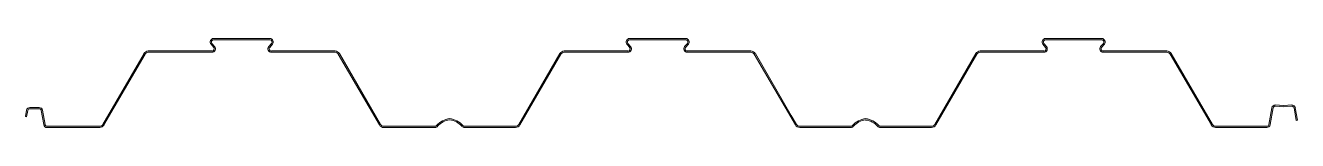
# Model space of a CAD drawing. Header units: metres. Extents: x -7 to 1011, y 0 to 71.
import ezdxf

# ---------------------------------------------------------------- set-up
doc = ezdxf.new("R2010")
doc.units = ezdxf.units.M
doc.layers.add('A-DETL-GENF', color=92, linetype='Continuous', lineweight=18)

# ---------------------------------------------------------------- blocks, each defined once
blk = doc.blocks.new('23 Comflor - Comflor60-3649427-00_0 Basismaterialen')
at = {"layer": 'A-DETL-GENF'}
blk.add_hatch(color=256, dxfattribs=at).paths.add_polyline_path([(986.5, 0), (987.1, 0.1), (987.7, 0.3), (988.3, 0.6), (988.7, 1.1), (989, 1.7), (989.2, 2.3), (991.7, 16), (992.1, 16.5), (992.2, 16.6), (992.6, 16.8), (993, 17), (993.4, 17), (1000, 16.5), (1007, 17), (1007.4, 16.8), (1007.7, 16.6), (1008, 16.3), (1008.3, 16), (1008.4, 15.6), (1010.2, 5.5), (1011.2, 5.7), (1009.4, 15.7), (1009.2, 16.4), (1008.8, 17), (1008.3, 17.4), (1007.8, 17.8), (1007.1, 18), (1006.5, 18), (1000, 17.5), (993.4, 18), (992.9, 18), (992.2, 17.8), (991.6, 17.4), (991.1, 16.8), (990.8, 16.4), (990.6, 15.6), (988.1, 2.1), (987.7, 1.5), (987.6, 1.4), (987.1, 1.1), (986.9, 1), (986.5, 1), (945.6, 1), (944.8, 1.1), (944.1, 1.4), (943.4, 2), (943, 2.5), (910.1, 59), (909.4, 59.9), (908.6, 60.5), (907.7, 60.9), (906.6, 61), (855.2, 61.1), (854.8, 61.2), (854.3, 61.6), (854.2, 61.8), (854, 62.2), (853.9, 62.6), (853.9, 63.1), (854.1, 63.5), (854.4, 64), (856.5, 66.5), (856.9, 67.1), (857.1, 67.9), (857.1, 68.4), (857, 69.2), (856.7, 69.7), (856.3, 70.2), (855.7, 70.7), (855.1, 70.9), (854.4, 71), (809.4, 71), (808.5, 70.8), (807.9, 70.5), (807.5, 70.2), (807.1, 69.7), (806.8, 69.1), (806.6, 68.4), (806.7, 67.7), (806.9, 67.1), (807.3, 66.5), (809.7, 63.5), (809.9, 63.1), (809.9, 62.6), (809.8, 62.2), (809.6, 61.8), (809.3, 61.5), (808.8, 61.2), (808.6, 61.1), (808.1, 61), (757.1, 61), (756.1, 60.9), (755.1, 60.5), (754.3, 59.8), (753.7, 59), (720.8, 2.5), (720.2, 1.8), (719.7, 1.4), (718.9, 1.1), (718.2, 1), (676.8, 1), (676.4, 1.2), (676.1, 1.4), (673.8, 3.4), (672.9, 4.3), (669.3, 6.1), (665.4, 7), (661.5, 6.1), (657.9, 4.3), (654.7, 1.4), (654.2, 1.1), (654, 1), (653.6, 1), (612.6, 1), (611.8, 1.1), (611.1, 1.4), (610.4, 2), (610, 2.5), (577.1, 59), (576.4, 59.9), (575.6, 60.5), (574.7, 60.9), (573.6, 61), (522.2, 61.1), (521.8, 61.2), (521.4, 61.5), (521.2, 61.8), (521, 62.2), (520.9, 62.6), (520.9, 63.1), (521.1, 63.5), (521.4, 64), (523.5, 66.5), (523.9, 67.1), (524.1, 67.9), (524.1, 68.4), (524, 69.2), (523.7, 69.7), (523.3, 70.2), (522.7, 70.7), (522.1, 70.9), (521.4, 71), (476.4, 71), (475.7, 70.9), (474.9, 70.5), (474.5, 70.2), (474.1, 69.7), (473.8, 69.1), (473.6, 68.3), (473.7, 67.7), (473.9, 67.1), (474.3, 66.5), (476.7, 63.5), (476.9, 63.1), (476.9, 62.6), (476.8, 62.2), (476.6, 61.8), (476.3, 61.5), (475.8, 61.2), (475.6, 61.1), (475.1, 61), (424.1, 61), (423.1, 60.9), (422.1, 60.5), (421.3, 59.8), (420.7, 59), (387.8, 2.5), (387.2, 1.8), (386.7, 1.4), (385.9, 1.1), (385.2, 1), (343.8, 1), (343.4, 1.2), (343.1, 1.4), (340.8, 3.4), (339.9, 4.3), (336.3, 6.1), (332.4, 7), (328.5, 6.1), (324.9, 4.3), (321.7, 1.4), (321.2, 1.1), (321, 1), (320.6, 1), (279.6, 1), (278.8, 1.1), (278.1, 1.4), (277.5, 1.9), (277, 2.5), (244.1, 59), (243.5, 59.8), (242.6, 60.5), (241.7, 60.9), (240.6, 61), (189.2, 61.1), (188.8, 61.2), (188.3, 61.6), (188.2, 61.8), (188, 62.2), (187.9, 62.6), (187.9, 63.1), (188.1, 63.5), (188.4, 64), (190.5, 66.5), (190.9, 67.1), (191.1, 67.7), (191.1, 68.4), (191, 69.1), (190.7, 69.7), (190.3, 70.2), (189.7, 70.7), (189.1, 70.9), (188.4, 71), (142.9, 70.9), (142.5, 70.8), (142, 70.7), (141.5, 70.2), (141.1, 69.7), (140.8, 69.1), (140.6, 68.4), (140.7, 67.7), (140.9, 67.1), (141.3, 66.5), (143.7, 63.5), (143.9, 63.1), (143.9, 62.6), (143.8, 62.2), (143.6, 61.8), (143.3, 61.5), (142.8, 61.2), (142.6, 61.1), (142.1, 61), (91.1, 61), (90.1, 60.9), (89.1, 60.5), (88.3, 59.8), (87.7, 59), (54.8, 2.5), (54.2, 1.8), (53.7, 1.4), (52.9, 1.1), (52.2, 1), (9.7, 1), (9.3, 1.2), (9, 1.4), (8.7, 1.7), (8.5, 2.1), (8.4, 2.4), (6.4, 13.7), (6.2, 14.3), (5.8, 15), (5.4, 15.4), (4.9, 15.7), (4.1, 16), (3.7, 16), (-3.7, 16), (-4.3, 15.9), (-4.9, 15.7), (-5.4, 15.4), (-5.9, 14.9), (-6.2, 14.3), (-6.4, 13.7), (-7.3, 8.7), (-6.3, 8.5), (-5.3, 13.9), (-5.1, 14.3), (-4.8, 14.6), (-4.4, 14.8), (-4.1, 15), (-3.7, 15), (4.1, 15), (4.4, 14.8), (4.8, 14.6), (5.1, 14.3), (5.3, 13.9), (5.4, 13.6), (7.4, 2.3), (7.7, 1.5), (8.1, 0.9), (8.4, 0.6), (8.9, 0.3), (9.6, 0.1), (10.2, 0), (52.3, 0), (53.3, 0.2), (54.2, 0.6), (55.1, 1.3), (55.6, 2), (88.5, 58.5), (89, 59.1), (89.6, 59.6), (90.4, 59.9), (91.1, 60), (142.1, 60), (142.8, 60.1), (143.5, 60.3), (144, 60.8), (144.5, 61.3), (144.8, 61.9), (144.9, 62.6), (144.8, 63.3), (144.6, 63.9), (144, 64.8), (141.8, 67.5), (141.7, 67.9), (141.7, 68.5), (141.8, 69), (142, 69.4), (142.2, 69.5), (142.5, 69.8), (142.9, 69.9), (143.4, 70), (188.8, 69.9), (189.2, 69.8), (189.7, 69.4), (190, 69), (190.1, 68.8), (190.1, 68.3), (190.1, 67.8), (189.9, 67.3), (189.6, 67), (187.3, 64.2), (187.2, 63.9), (186.9, 63.3), (186.9, 62.6), (187, 61.9), (187.3, 61.3), (187.7, 60.8), (188.3, 60.3), (188.9, 60.1), (189.6, 60), (240.6, 60), (241.4, 59.9), (242.1, 59.6), (242.8, 59.1), (243.2, 58.5), (276.2, 2), (276.8, 1.2), (277.5, 0.6), (278.2, 0.3), (278.7, 0.1), (279.7, 0), (320.6, 0), (321.2, 0.1), (321.8, 0.2), (322.3, 0.6), (322.7, 1), (325.5, 3.4), (328.8, 5.2), (332.4, 6), (336, 5.2), (339.3, 3.4), (342.5, 0.6), (343, 0.2), (343.6, 0.1), (344.2, 0), (385.2, 0), (386.2, 0.1), (387.2, 0.5), (388, 1.2), (388.6, 2), (421.5, 58.5), (422, 59.1), (422.6, 59.6), (423.4, 59.9), (424.1, 60), (475.1, 60), (475.8, 60.1), (476.5, 60.3), (477, 60.8), (477.5, 61.3), (477.8, 61.9), (477.9, 62.6), (477.8, 63.3), (477.6, 63.9), (477, 64.8), (474.8, 67.5), (474.7, 67.9), (474.7, 68.5), (474.8, 69), (475, 69.4), (475.2, 69.5), (475.5, 69.8), (475.9, 69.9), (476.4, 70), (521.8, 69.9), (522.2, 69.8), (522.7, 69.4), (523, 69), (523.1, 68.8), (523.1, 68.3), (523.1, 67.9), (523, 67.5), (522.7, 67.1), (520.3, 64.2), (520.2, 63.9), (519.9, 63.3), (519.9, 62.6), (520, 61.9), (520.3, 61.3), (520.7, 60.8), (521.3, 60.3), (521.9, 60.1), (522.6, 60), (573.6, 60), (574.4, 59.9), (575.1, 59.6), (575.8, 59.1), (576.2, 58.5), (609.2, 2), (609.8, 1.2), (610.6, 0.5), (611.6, 0.1), (612.6, 0), (653.6, 0), (654.2, 0.1), (654.8, 0.2), (655.3, 0.6), (655.7, 1), (658.5, 3.4), (661.8, 5.2), (665.4, 6), (669, 5.2), (672.3, 3.4), (675.5, 0.6), (676, 0.2), (676.6, 0.1), (677.2, 0), (718.2, 0), (719.2, 0.1), (720.3, 0.7), (721, 1.2), (721.6, 2), (754.5, 58.5), (755, 59.1), (755.6, 59.6), (756.4, 59.9), (757.1, 60), (808.1, 60), (808.8, 60.1), (809.5, 60.3), (810, 60.8), (810.5, 61.3), (810.8, 61.9), (810.9, 62.6), (810.8, 63.3), (810.6, 63.9), (810, 64.8), (807.8, 67.5), (807.7, 67.9), (807.6, 68.3), (807.8, 69), (808, 69.4), (808.2, 69.5), (808.5, 69.8), (808.9, 69.9), (809.4, 70), (854.8, 69.9), (855.2, 69.8), (855.7, 69.4), (856, 69), (856.1, 68.8), (856.1, 68.3), (856.1, 67.8), (855.9, 67.3), (855.6, 67), (853.3, 64.2), (853.2, 63.9), (852.9, 63.3), (852.9, 62.6), (853, 61.9), (853.3, 61.3), (853.7, 60.8), (854.3, 60.3), (854.9, 60.1), (855.6, 60), (906.6, 60), (907.4, 59.9), (908.1, 59.6), (908.8, 59.1), (909.2, 58.5), (942.2, 2), (942.8, 1.2), (943.6, 0.5), (944.6, 0.1), (945.6, 0), (959.1, 0)])
for p, q in [((141.3, 66.5), (143.5, 63.9)), ((142, 67.1), (144.2, 64.5)), ((165.9, 71), (143.4, 71)), ((165.9, 70), (143.4, 70)), ((188.4, 71), (165.9, 71)), ((188.4, 70), (165.9, 70)), ((187.5, 64.5), (189.7, 67.1)), ((188.3, 63.9), (190.5, 66.5)), ((474.3, 66.5), (476.5, 63.9)), ((475, 67.1), (477.2, 64.5)), ((498.9, 71), (476.4, 71)), ((498.9, 70), (476.4, 70)), ((521.4, 71), (498.9, 71)), ((521.4, 70), (498.9, 70)), ((520.5, 64.5), (522.7, 67.1)), ((521.3, 63.9), (523.5, 66.5)), ((807.3, 66.5), (809.5, 63.9)), ((808, 67.1), (810.2, 64.5)), ((831.9, 71), (809.4, 71)), ((831.9, 70), (809.4, 70)), ((854.4, 71), (831.9, 71)), ((854.4, 70), (831.9, 70)), ((853.5, 64.5), (855.7, 67.1)), ((854.3, 63.9), (856.5, 66.5)), ((87.7, 59), (54.8, 2.5)), ((88.5, 58.5), (55.6, 2)), ((142.1, 61), (91.1, 61)), ((142.1, 60), (91.1, 60)), ((240.6, 61), (189.6, 61)), ((240.6, 60), (189.6, 60)), ((276.2, 2), (243.2, 58.5)), ((277, 2.5), (244.1, 59)), ((420.7, 59), (387.8, 2.5)), ((421.5, 58.5), (388.6, 2)), ((475.1, 61), (424.1, 61)), ((475.1, 60), (424.1, 60)), ((573.6, 61), (522.6, 61)), ((573.6, 60), (522.6, 60)), ((609.2, 2), (576.2, 58.5)), ((605.9, 9.6), (577.1, 59)), ((753.7, 59), (720.8, 2.5)), ((754.5, 58.5), (721.6, 2)), ((808.1, 61), (757.1, 61)), ((808.1, 60), (757.1, 60)), ((906.6, 61), (855.6, 61)), ((906.6, 60), (855.6, 60)), ((942.2, 2), (909.2, 58.5)), ((943, 2.5), (910.1, 59)), ((-6.4, 13.7), (-7.3, 8.7)), ((-6.3, 8.5), (-5.4, 13.6)), ((3.7, 16), (-3.7, 16)), ((-3.7, 15), (0, 15)), ((3.7, 15), (0, 15)), ((7.4, 2.3), (5.4, 13.6)), ((8.4, 2.4), (6.4, 13.7)), ((990.6, 15.7), (988.2, 2.4)), ((991.6, 15.6), (989.2, 2.3)), ((1000, 16.5), (993.4, 17)), ((1000, 17.5), (993.5, 18)), ((1006.5, 18), (1000, 17.5)), ((1000, 16.5), (1006.6, 17)), ((1008.4, 15.6), (1010.2, 5.5)), ((1011.2, 5.7), (1009.4, 15.7)), ((-7.3, 8.7), (-6.3, 8.5)), ((52.2, 1), (10.1, 1)), ((10.2, 0), (52.3, 0)), ((320.6, 1), (279.6, 1)), ((385.2, 1), (344.2, 1)), ((610, 2.5), (605.9, 9.6)), ((653.6, 1), (612.6, 1)), ((718.2, 1), (677.2, 1)), ((986.5, 1), (945.6, 1)), ((1010.2, 5.5), (1011.2, 5.7)), ((279.7, 0), (320.6, 0)), ((344.2, 0), (385.2, 0)), ((612.6, 0), (653.6, 0)), ((677.2, 0), (718.2, 0)), ((945.6, 0), (986.5, 0))]:
    blk.add_line(p, q, dxfattribs=at)
for centre, radius, start, end in [((143.4, 68.2), 2.75, 90, 220.1197), ((143.4, 68.2), 1.75, 90, 220.1197), ((142.1, 62.7), 2.75, 270, 40.1197), ((142.1, 62.7), 1.75, 270, 40.1197), ((189.6, 62.7), 2.75, 139.8803, 270), ((189.6, 62.7), 1.75, 139.8803, 270), ((188.4, 68.2), 2.75, 319.8803, 90), ((188.4, 68.2), 1.75, 319.8803, 90), ((476.4, 68.2), 2.75, 90, 220.1197), ((476.4, 68.2), 1.75, 90, 220.1197), ((475.1, 62.7), 2.75, 270, 40.1197), ((475.1, 62.7), 1.75, 270, 40.1197), ((522.6, 62.7), 2.75, 139.8803, 270), ((522.6, 62.7), 1.75, 139.8803, 270), ((521.4, 68.2), 2.75, 319.8803, 90), ((521.4, 68.2), 1.75, 319.8803, 90), ((809.4, 68.2), 2.75, 90, 220.1197), ((809.4, 68.2), 1.75, 90, 220.1197), ((808.1, 62.7), 2.75, 270, 40.1197), ((808.1, 62.7), 1.75, 270, 40.1197), ((855.6, 62.7), 2.75, 139.8803, 270), ((855.6, 62.7), 1.75, 139.8803, 270), ((854.4, 68.2), 2.75, 319.8803, 90), ((854.4, 68.2), 1.75, 319.8803, 90), ((91.1, 57), 4, 90, 149.9991), ((91.1, 57), 3, 90, 149.9991), ((240.6, 57), 4, 30.0009, 90), ((240.6, 57), 3, 30.0009, 90), ((424.1, 57), 4, 90, 149.9991), ((424.1, 57), 3, 90, 149.9991), ((573.6, 57), 4, 30.0009, 90), ((573.6, 57), 3, 30.0009, 90), ((757.1, 57), 4, 90, 149.9991), ((757.1, 57), 3, 90, 149.9991), ((906.6, 57), 4, 30.0009, 90), ((906.6, 57), 3, 30.0009, 90), ((-3.7, 13.2), 2.75, 90, 169.9), ((-3.7, 13.2), 1.75, 90, 169.9), ((3.7, 13.2), 2.75, 10.1, 90), ((3.7, 13.2), 1.75, 10.1, 90), ((993.3, 15.2), 2.75, 85.6447, 169.8), ((993.3, 15.2), 1.75, 86.2114, 169.8), ((1006.7, 15.2), 2.75, 10.2, 94.3553), ((1006.7, 15.2), 1.75, 10.2, 93.7427), ((10.1, 2.7), 2.75, 190.1, 271.3128), ((10.1, 2.7), 1.75, 190.1, 270), ((52.2, 4), 3, 270, 329.7801), ((52.2, 4), 4, 271.9668, 329.7801), ((279.6, 4), 4, 210.2199, 271.9668), ((279.6, 4), 3, 210.2199, 270), ((320.6, 2.7), 1.75, 270, 319.2941), ((320.6, 2.7), 2.75, 270, 319.2941), ((333.9, -8.7), 15.8, 95.4145, 139.2941), ((333.9, -8.7), 14.8, 95.7828, 139.2941), ((330.9, -8.7), 15.8, 40.7059, 84.5855), ((330.9, -8.7), 14.8, 40.7059, 84.2172), ((344.2, 2.7), 2.75, 220.7059, 270), ((344.2, 2.7), 1.75, 220.7059, 270), ((385.2, 4), 3, 270, 329.7801), ((385.2, 4), 4, 270, 329.7801), ((612.6, 4), 4, 210.2199, 270), ((612.6, 4), 3, 210.2199, 270), ((653.6, 2.7), 1.75, 270, 319.2941), ((653.6, 2.7), 2.75, 270, 319.2941), ((666.9, -8.7), 15.8, 95.4145, 139.2941), ((666.9, -8.7), 14.8, 95.7828, 139.2941), ((663.9, -8.7), 15.8, 40.7059, 84.5855), ((663.9, -8.7), 14.7, 40.7059, 84.2172), ((677.2, 2.7), 2.75, 220.7059, 270), ((677.2, 2.7), 1.75, 220.7059, 270), ((718.2, 4), 3, 270, 329.7801), ((718.2, 4), 4, 270, 329.7801), ((945.6, 4), 4, 210.2199, 270), ((945.6, 4), 3, 210.2199, 270), ((986.5, 2.7), 1.75, 270, 349.8), ((986.5, 2.7), 2.75, 270, 349.8)]:
    blk.add_arc(centre, radius, start, end, dxfattribs=at)

msp = doc.modelspace()

# ---------------------------------------------------------------- block references
msp.add_blockref('23 Comflor - Comflor60-3649427-00_0 Basismaterialen', (0, 0))

doc.saveas('drawing.dxf')
